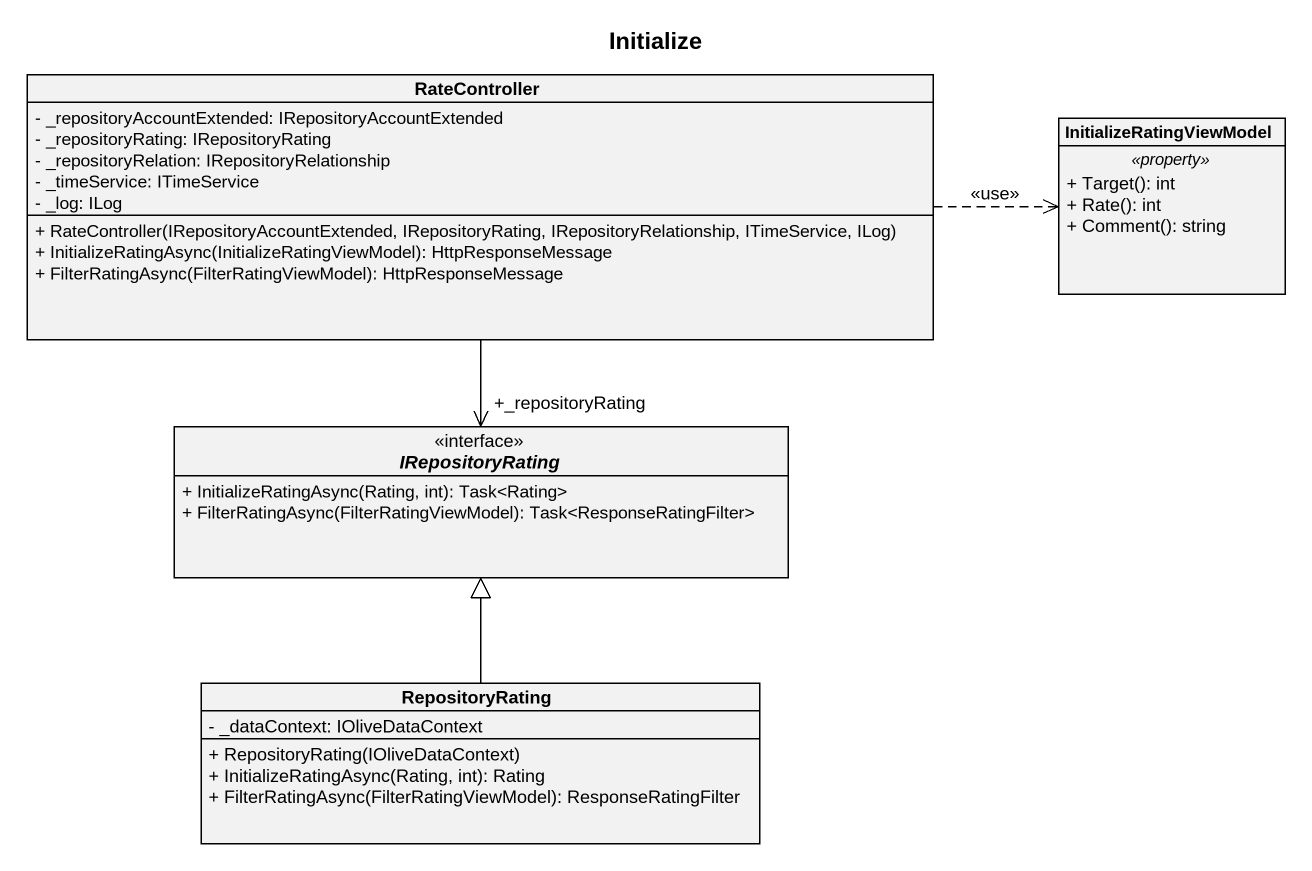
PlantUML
@startuml
title Initialize
hide circle
hide empty members
skinparam classAttributeIconSize 0
class RateController {
  - _repositoryAccountExtended: IRepositoryAccountExtended
  - _repositoryRating: IRepositoryRating
  - _repositoryRelation: IRepositoryRelationship
  - _timeService: ITimeService
  - _log: ILog
  + RateController(IRepositoryAccountExtended, IRepositoryRating, IRepositoryRelationship, ITimeService, ILog)
  + InitializeRatingAsync(InitializeRatingViewModel): HttpResponseMessage
  + FilterRatingAsync(FilterRatingViewModel): HttpResponseMessage
}
class InitializeRatingViewModel {
  .. <<property>> ..
  + Target(): int
  + Rate(): int
  + Comment(): string
}
interface IRepositoryRating {
  + InitializeRatingAsync(Rating, int): Task<Rating>
  + FilterRatingAsync(FilterRatingViewModel): Task<ResponseRatingFilter>
}
class RepositoryRating {
  - _dataContext: IOliveDataContext
  + RepositoryRating(IOliveDataContext)
  + InitializeRatingAsync(Rating, int): Rating
  + FilterRatingAsync(FilterRatingViewModel): ResponseRatingFilter
}
RateController .right.> InitializeRatingViewModel : <<use>>
RateController --> "+_repositoryRating" IRepositoryRating
RepositoryRating -up-|> IRepositoryRating
@enduml
